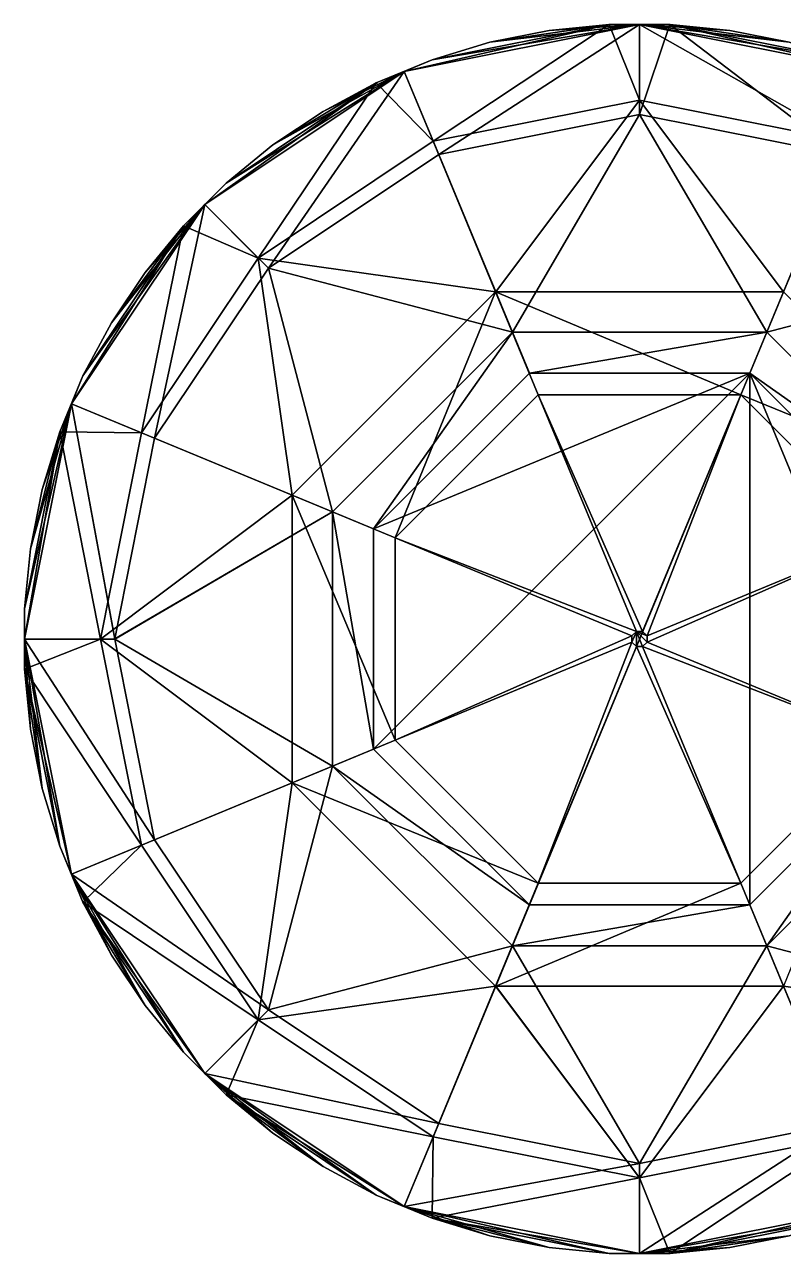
# Model space of a CAD drawing. Extents: x -0.9 to 0.9, y -0.9 to 0.9.
# Drawn here: x -0.9 to 0.211, y -0.9 to 0.9 of the extents above; entities that cross this region are included whole.
import ezdxf

# ---------------------------------------------------------------- set-up
doc = ezdxf.new("R2010")
doc.units = 0
doc.layers.add('GEM', color=15, linetype='CONTINUOUS')

msp = doc.modelspace()

# ---------------------------------------------------------------- linework, layer by layer
at = {"layer": 'GEM', "color": 0}
for points in [[(-0.044214, 0.9, 0.007161), (-0.301992, 0.729073, -0.233447), (-0.344415, 0.831492, -0.010524)], [(-0.044214, 0.9, 0.007161), (-0.344415, 0.831492, -0.010524), (-0.303567, 0.848412, 0.007161)], [(0, 0.9, 0.073658), (-0.303567, 0.848412, 0.060375), (-0.344415, 0.831492, 0.073658)], [(0, 0.9, 0.073658), (-0.344415, 0.831492, 0.073658), (-0.293943, 0.709641, 0.272849)], [(-0.044214, 0.9, 0.007161), (-0.303567, 0.848412, 0.007161), (-0.218946, 0.874081, 0.024932)], [(0, 0.9, 0.073658), (-0.218946, 0.874081, 0.047028), (-0.303567, 0.848412, 0.060375)], [(-0.044214, 0.9, 0.007161), (0, 0.789143, -0.233447), (-0.301992, 0.729073, -0.233447)], [(0, 0.9, 0.073658), (-0.293943, 0.709641, 0.272849), (-0.000005, 0.768109, 0.272849)], [(-0.044214, 0.9, 0.007161), (-0.218946, 0.874081, 0.024932), (-0.132217, 0.891333, 0.024932)], [(0, 0.9, 0.073658), (-0.132217, 0.891333, 0.047028), (-0.218946, 0.874081, 0.047028)], [(-0.132217, 0.891333, 0.047028), (-0.132217, 0.891333, 0.024932), (-0.218946, 0.874081, 0.024932)], [(-0.132217, 0.891333, 0.047028), (-0.218946, 0.874081, 0.024932), (-0.218946, 0.874081, 0.047028)], [(-0.044214, 0.9, 0.060375), (-0.044214, 0.9, 0.007161), (-0.132217, 0.891333, 0.024932)], [(-0.044214, 0.9, 0.060375), (-0.132217, 0.891333, 0.024932), (-0.132217, 0.891333, 0.047028)], [(0, 0.9, 0.073658), (-0.044214, 0.9, 0.060375), (-0.132217, 0.891333, 0.047028)], [(-0.044214, 0.9, 0.007161), (-0.044214, 0.9, 0.060375), (0, 0.9, 0.073658)], [(-0.044214, 0.9, 0.007161), (0, 0.9, 0.073658), (0.044214, 0.9, 0.060375)], [(-0.044214, 0.9, 0.007161), (0.044214, 0.9, 0.060375), (0.044214, 0.9, 0.007161)], [(-0.044214, 0.9, 0.007161), (0.044214, 0.9, 0.007161), (0, 0.9, -0.010524)], [(-0.044214, 0.9, 0.007161), (0, 0.9, -0.010524), (0, 0.789143, -0.233447)], [(0, 0.9, 0.073658), (-0.000005, 0.768109, 0.272849), (0, 0.76811, 0.272847)], [(0, 0.9, -0.010524), (0.044214, 0.9, 0.007161), (0.132217, 0.891333, 0.024932)], [(0, 0.9, -0.010524), (0.132217, 0.891333, 0.024932), (0.218946, 0.874081, 0.024932)], [(0, 0.9, -0.010524), (0.218946, 0.874081, 0.024932), (0.303567, 0.848412, 0.007161)], [(0, 0.9, -0.010524), (0.303567, 0.848412, 0.007161), (0.344415, 0.831492, -0.010524)], [(0, 0.9, -0.010524), (0.344415, 0.831492, -0.010524), (0.301992, 0.729073, -0.233447)], [(0, 0.9, -0.010524), (0.301992, 0.729073, -0.233447), (0, 0.789143, -0.233447)], [(0.044214, 0.9, 0.060375), (0, 0.9, 0.073658), (0, 0.76811, 0.272847)], [(0.044214, 0.9, 0.060375), (0, 0.76811, 0.272847), (0.000005, 0.768109, 0.272849)], [(0.044214, 0.9, 0.060375), (0.000005, 0.768109, 0.272849), (0.293943, 0.709641, 0.272849)], [(0.044214, 0.9, 0.007161), (0.044214, 0.9, 0.060375), (0.132217, 0.891333, 0.047028)], [(0.044214, 0.9, 0.007161), (0.132217, 0.891333, 0.047028), (0.132217, 0.891333, 0.024932)], [(0.044214, 0.9, 0.060375), (0.293943, 0.709641, 0.272849), (0.344415, 0.831492, 0.073658)], [(0.044214, 0.9, 0.060375), (0.344415, 0.831492, 0.073658), (0.303567, 0.848412, 0.060375)], [(0.044214, 0.9, 0.060375), (0.303567, 0.848412, 0.060375), (0.218946, 0.874081, 0.047028)], [(0.044214, 0.9, 0.060375), (0.218946, 0.874081, 0.047028), (0.132217, 0.891333, 0.047028)], [(0.218946, 0.874081, 0.047028), (0.218946, 0.874081, 0.024932), (0.132217, 0.891333, 0.024932)], [(0.218946, 0.874081, 0.047028), (0.132217, 0.891333, 0.024932), (0.132217, 0.891333, 0.047028)], [(-0.218946, 0.874081, 0.047028), (-0.218946, 0.874081, 0.024932), (-0.303567, 0.848412, 0.007161)], [(-0.218946, 0.874081, 0.047028), (-0.303567, 0.848412, 0.007161), (-0.303567, 0.848412, 0.060375)], [(-0.303567, 0.848412, 0.060375), (-0.344415, 0.831492, -0.010524), (-0.385264, 0.814572, 0.007161)], [(-0.303567, 0.848412, 0.060375), (-0.385264, 0.814572, 0.007161), (-0.385264, 0.814572, 0.060375)], [(-0.303567, 0.848412, 0.060375), (-0.385264, 0.814572, 0.060375), (-0.344415, 0.831492, 0.073658)], [(-0.303567, 0.848412, 0.060375), (-0.303567, 0.848412, 0.007161), (-0.344415, 0.831492, -0.010524)], [(-0.344415, 0.831492, 0.073658), (-0.605132, 0.66766, 0.060375), (-0.636396, 0.636396, 0.073658)], [(-0.344415, 0.831492, 0.073658), (-0.636396, 0.636396, 0.073658), (-0.543136, 0.543136, 0.272847)], [(-0.344415, 0.831492, 0.073658), (-0.536776, 0.723759, 0.047028), (-0.605132, 0.66766, 0.060375)], [(-0.344415, 0.831492, 0.073658), (-0.543136, 0.543136, 0.272847), (-0.543131, 0.543138, 0.272849)], [(-0.344415, 0.831492, 0.073658), (-0.543131, 0.543138, 0.272849), (-0.293943, 0.709641, 0.272849)], [(-0.344415, 0.831492, 0.073658), (-0.46325, 0.772887, 0.047028), (-0.536776, 0.723759, 0.047028)], [(-0.344415, 0.831492, 0.073658), (-0.385264, 0.814572, 0.060375), (-0.46325, 0.772887, 0.047028)], [(-0.385264, 0.814572, 0.007161), (-0.344415, 0.831492, -0.010524), (-0.301992, 0.729073, -0.233447)], [(-0.385264, 0.814572, 0.007161), (-0.558008, 0.558008, -0.233447), (-0.636396, 0.636396, -0.010524)], [(-0.385264, 0.814572, 0.007161), (-0.636396, 0.636396, -0.010524), (-0.605132, 0.66766, 0.007161)], [(-0.385264, 0.814572, 0.007161), (-0.605132, 0.66766, 0.007161), (-0.536776, 0.723759, 0.024932)], [(-0.385264, 0.814572, 0.007161), (-0.301992, 0.729073, -0.233447), (-0.558008, 0.558008, -0.233447)], [(-0.385264, 0.814572, 0.007161), (-0.536776, 0.723759, 0.024932), (-0.46325, 0.772887, 0.024932)], [(-0.385264, 0.814572, 0.060375), (-0.385264, 0.814572, 0.007161), (-0.46325, 0.772887, 0.024932)], [(-0.385264, 0.814572, 0.060375), (-0.46325, 0.772887, 0.024932), (-0.46325, 0.772887, 0.047028)], [(-0.301992, 0.729073, -0.233447), (0, 0.789143, -0.233447), (0, 0.789125, -0.233472)], [(-0.301992, 0.729073, -0.233447), (0, 0.789125, -0.233472), (-0.210527, 0.508408, -0.568017)], [(-0.210527, 0.508408, -0.568017), (0, 0.789125, -0.233472), (0.210527, 0.508408, -0.568017)], [(0, 0.789143, -0.233447), (0.301992, 0.729073, -0.233447), (0.210576, 0.508375, -0.568051)], [(0, 0.789143, -0.233447), (0.210576, 0.508375, -0.568051), (0.210527, 0.508408, -0.568017)], [(0, 0.789143, -0.233447), (0.210527, 0.508408, -0.568017), (0, 0.789125, -0.233472)], [(-0.46325, 0.772887, 0.047028), (-0.46325, 0.772887, 0.024932), (-0.536776, 0.723759, 0.024932)], [(-0.46325, 0.772887, 0.047028), (-0.536776, 0.723759, 0.024932), (-0.536776, 0.723759, 0.047028)], [(-0.000005, 0.768109, 0.272849), (-0.293943, 0.709641, 0.272849), (-0.186132, 0.449363, 0.513041)], [(0.000005, 0.768109, 0.272849), (-0.000005, 0.768109, 0.272849), (-0.186132, 0.449363, 0.513041)], [(0.000005, 0.768109, 0.272849), (-0.186132, 0.449363, 0.513041), (-0.186126, 0.449349, 0.513051)], [(0.000005, 0.768109, 0.272849), (-0.186126, 0.449349, 0.513051), (0.186126, 0.449349, 0.513051)], [(0.000005, 0.768109, 0.272849), (0, 0.76811, 0.272847), (-0.000005, 0.768109, 0.272849)], [(0.293943, 0.709641, 0.272849), (0.000005, 0.768109, 0.272849), (0.186132, 0.449363, 0.513041)], [(0.000005, 0.768109, 0.272849), (0.186126, 0.449349, 0.513051), (0.186132, 0.449363, 0.513041)], [(-0.536776, 0.723759, 0.047028), (-0.536776, 0.723759, 0.024932), (-0.605132, 0.66766, 0.007161)], [(-0.536776, 0.723759, 0.047028), (-0.605132, 0.66766, 0.007161), (-0.605132, 0.66766, 0.060375)], [(-0.558008, 0.558008, -0.233447), (-0.301992, 0.729073, -0.233447), (-0.210576, 0.508375, -0.568051)], [(-0.301992, 0.729073, -0.233447), (-0.210527, 0.508408, -0.568017), (-0.210576, 0.508375, -0.568051)], [(0.301992, 0.729073, -0.233447), (0.210634, 0.508364, -0.568017), (0.210576, 0.508375, -0.568051)], [(-0.293943, 0.709641, 0.272849), (-0.543131, 0.543138, 0.272849), (-0.186132, 0.449363, 0.513041)], [(0.543131, 0.543138, 0.272849), (0.293943, 0.709641, 0.272849), (0.186132, 0.449363, 0.513041)], [(-0.605132, 0.66766, 0.060375), (-0.636396, 0.636396, -0.010524), (-0.66766, 0.605132, 0.007161)], [(-0.605132, 0.66766, 0.060375), (-0.66766, 0.605132, 0.007161), (-0.66766, 0.605132, 0.060375)], [(-0.605132, 0.66766, 0.060375), (-0.66766, 0.605132, 0.060375), (-0.636396, 0.636396, 0.073658)], [(-0.605132, 0.66766, 0.060375), (-0.605132, 0.66766, 0.007161), (-0.636396, 0.636396, -0.010524)], [(-0.636396, 0.636396, 0.073658), (-0.814572, 0.385264, 0.060375), (-0.831492, 0.344415, 0.073658)], [(-0.636396, 0.636396, 0.073658), (-0.831492, 0.344415, 0.073658), (-0.709641, 0.293943, 0.272849)], [(-0.636396, 0.636396, 0.073658), (-0.772887, 0.46325, 0.047028), (-0.814572, 0.385264, 0.060375)], [(-0.636396, 0.636396, 0.073658), (-0.723759, 0.536776, 0.047028), (-0.772887, 0.46325, 0.047028)], [(-0.636396, 0.636396, 0.073658), (-0.66766, 0.605132, 0.060375), (-0.723759, 0.536776, 0.047028)], [(-0.636396, 0.636396, 0.073658), (-0.709641, 0.293943, 0.272849), (-0.543138, 0.543131, 0.272849)], [(-0.66766, 0.605132, 0.007161), (-0.636396, 0.636396, -0.010524), (-0.558008, 0.558008, -0.233447)], [(-0.636396, 0.636396, 0.073658), (-0.543138, 0.543131, 0.272849), (-0.543136, 0.543136, 0.272847)], [(-0.66766, 0.605132, 0.007161), (-0.729073, 0.301992, -0.233447), (-0.831492, 0.344415, -0.010524)], [(-0.66766, 0.605132, 0.007161), (-0.831492, 0.344415, -0.010524), (-0.814572, 0.385264, 0.007161)], [(-0.66766, 0.605132, 0.007161), (-0.814572, 0.385264, 0.007161), (-0.772887, 0.46325, 0.024932)], [(-0.66766, 0.605132, 0.007161), (-0.772887, 0.46325, 0.024932), (-0.723759, 0.536776, 0.024932)], [(-0.66766, 0.605132, 0.007161), (-0.558008, 0.558008, -0.233447), (-0.729073, 0.301992, -0.233447)], [(-0.66766, 0.605132, 0.060375), (-0.66766, 0.605132, 0.007161), (-0.723759, 0.536776, 0.024932)], [(-0.66766, 0.605132, 0.060375), (-0.723759, 0.536776, 0.024932), (-0.723759, 0.536776, 0.047028)], [(-0.729073, 0.301992, -0.233447), (-0.558008, 0.558008, -0.233447), (-0.557996, 0.557996, -0.233472)], [(-0.558008, 0.558008, -0.233447), (-0.210576, 0.508375, -0.568051), (-0.210634, 0.508364, -0.568017)], [(-0.558008, 0.558008, -0.233447), (-0.210634, 0.508364, -0.568017), (-0.557996, 0.557996, -0.233472)], [(-0.729073, 0.301992, -0.233447), (-0.557996, 0.557996, -0.233472), (-0.508364, 0.210634, -0.568017)], [(-0.543138, 0.543131, 0.272849), (-0.709641, 0.293943, 0.272849), (-0.449363, 0.186132, 0.513041)], [(-0.557996, 0.557996, -0.233472), (-0.210634, 0.508364, -0.568017), (-0.508364, 0.210634, -0.568017)], [(-0.543136, 0.543136, 0.272847), (-0.543138, 0.543131, 0.272849), (-0.449363, 0.186132, 0.513041)], [(-0.543136, 0.543136, 0.272847), (-0.186132, 0.449363, 0.513041), (-0.543131, 0.543138, 0.272849)], [(-0.543136, 0.543136, 0.272847), (-0.449363, 0.186132, 0.513041), (-0.449349, 0.186126, 0.513051)], [(-0.543136, 0.543136, 0.272847), (-0.449349, 0.186126, 0.513051), (-0.186126, 0.449349, 0.513051)], [(-0.543136, 0.543136, 0.272847), (-0.186126, 0.449349, 0.513051), (-0.186132, 0.449363, 0.513041)], [(0.543136, 0.543136, 0.272847), (0.186132, 0.449363, 0.513041), (0.186126, 0.449349, 0.513051)], [(0.543136, 0.543136, 0.272847), (0.186126, 0.449349, 0.513051), (0.449349, 0.186126, 0.513051)], [(0.543136, 0.543136, 0.272847), (0.543131, 0.543138, 0.272849), (0.186132, 0.449363, 0.513041)], [(-0.723759, 0.536776, 0.047028), (-0.723759, 0.536776, 0.024932), (-0.772887, 0.46325, 0.024932)], [(-0.723759, 0.536776, 0.047028), (-0.772887, 0.46325, 0.024932), (-0.772887, 0.46325, 0.047028)], [(-0.210634, 0.508364, -0.568017), (-0.357757, 0.148188, -0.718669), (-0.508375, 0.210576, -0.568051)], [(-0.210634, 0.508364, -0.568017), (-0.508375, 0.210576, -0.568051), (-0.508364, 0.210634, -0.568017)], [(-0.210634, 0.508364, -0.568017), (-0.148188, 0.357757, -0.718669), (-0.357757, 0.148188, -0.718669)], [(-0.210634, 0.508364, -0.568017), (-0.210576, 0.508375, -0.568051), (-0.148188, 0.357757, -0.718669)], [(-0.210576, 0.508375, -0.568051), (-0.210527, 0.508408, -0.568017), (0.210527, 0.508408, -0.568017)], [(-0.210576, 0.508375, -0.568051), (0.210527, 0.508408, -0.568017), (0.210576, 0.508375, -0.568051)], [(-0.210576, 0.508375, -0.568051), (0.210576, 0.508375, -0.568051), (0.148188, 0.357757, -0.718669)], [(-0.210576, 0.508375, -0.568051), (0.148188, 0.357757, -0.718669), (-0.148188, 0.357757, -0.718669)], [(0.508364, 0.210634, -0.568017), (0.148188, 0.357757, -0.718669), (0.210576, 0.508375, -0.568051)], [(0.508364, 0.210634, -0.568017), (0.210576, 0.508375, -0.568051), (0.210634, 0.508364, -0.568017)], [(-0.772887, 0.46325, 0.047028), (-0.772887, 0.46325, 0.024932), (-0.814572, 0.385264, 0.007161)], [(-0.772887, 0.46325, 0.047028), (-0.814572, 0.385264, 0.007161), (-0.814572, 0.385264, 0.060375)], [(-0.186126, 0.449349, 0.513051), (-0.449349, 0.186126, 0.513051), (-0.389309, 0.161257, 0.537309)], [(-0.186126, 0.449349, 0.513051), (-0.389309, 0.161257, 0.537309), (-0.161257, 0.389309, 0.537309)], [(0.186126, 0.449349, 0.513051), (-0.186126, 0.449349, 0.513051), (-0.161257, 0.389309, 0.537309)], [(0.186126, 0.449349, 0.513051), (-0.161257, 0.389309, 0.537309), (0.161257, 0.389309, 0.537309)], [(0.449349, 0.186126, 0.513051), (0.186126, 0.449349, 0.513051), (0.161257, 0.389309, 0.537309)], [(-0.814572, 0.385264, 0.060375), (-0.831492, 0.344415, -0.010524), (-0.848412, 0.303567, 0.007161)], [(-0.814572, 0.385264, 0.060375), (-0.848412, 0.303567, 0.007161), (-0.848412, 0.303567, 0.060375)], [(-0.814572, 0.385264, 0.060375), (-0.848412, 0.303567, 0.060375), (-0.831492, 0.344415, 0.073658)], [(-0.814572, 0.385264, 0.060375), (-0.814572, 0.385264, 0.007161), (-0.831492, 0.344415, -0.010524)], [(0.161257, 0.389309, 0.537309), (-0.161257, 0.389309, 0.537309), (-0.389309, 0.161257, 0.537309)], [(0.161257, 0.389309, 0.537309), (-0.389309, 0.161257, 0.537309), (-0.389309, -0.161257, 0.537309)], [(0.161257, 0.389309, 0.537309), (-0.389309, -0.161257, 0.537309), (-0.161257, -0.389309, 0.537309)], [(0.161257, 0.389309, 0.537309), (-0.161257, -0.389309, 0.537309), (0.161257, -0.389309, 0.537309)], [(0.449349, 0.186126, 0.513051), (0.161257, 0.389309, 0.537309), (0.389309, 0.161257, 0.537309)], [(0.161257, 0.389309, 0.537309), (0.161257, -0.389309, 0.537309), (0.389309, -0.161257, 0.537309)], [(0.161257, 0.389309, 0.537309), (0.389309, -0.161257, 0.537309), (0.389309, 0.161257, 0.537309)], [(-0.831492, 0.344415, 0.073658), (-0.891333, 0.132217, 0.047028), (-0.9, 0.044214, 0.060375)], [(-0.831492, 0.344415, 0.073658), (-0.9, 0.044214, 0.060375), (-0.9, 0, 0.073658)], [(-0.831492, 0.344415, 0.073658), (-0.9, 0, 0.073658), (-0.76811, 0, 0.272847)], [(-0.831492, 0.344415, 0.073658), (-0.874081, 0.218946, 0.047028), (-0.891333, 0.132217, 0.047028)], [(-0.831492, 0.344415, 0.073658), (-0.848412, 0.303567, 0.060375), (-0.874081, 0.218946, 0.047028)], [(-0.848412, 0.303567, 0.007161), (-0.831492, 0.344415, -0.010524), (-0.729073, 0.301992, -0.233447)], [(-0.831492, 0.344415, 0.073658), (-0.76811, 0, 0.272847), (-0.768109, 0.000005, 0.272849)], [(-0.831492, 0.344415, 0.073658), (-0.768109, 0.000005, 0.272849), (-0.709641, 0.293943, 0.272849)], [(-0.004604, 0.011115, -1.02), (-0.357757, 0.148188, -0.718669), (-0.148188, 0.357757, -0.718669)], [(0.004604, 0.011115, -1.02), (-0.004604, 0.011115, -1.02), (-0.148188, 0.357757, -0.718669)], [(0.004604, 0.011115, -1.02), (-0.148188, 0.357757, -0.718669), (0.148188, 0.357757, -0.718669)], [(0.011115, 0.004604, -1.02), (0.004604, 0.011115, -1.02), (0.148188, 0.357757, -0.718669)], [(0.011115, 0.004604, -1.02), (0.148188, 0.357757, -0.718669), (0.357757, 0.148188, -0.718669)], [(0.508364, 0.210634, -0.568017), (0.357757, 0.148188, -0.718669), (0.148188, 0.357757, -0.718669)], [(-0.848412, 0.303567, 0.007161), (-0.789143, 0, -0.233447), (-0.9, 0, -0.010524)], [(-0.848412, 0.303567, 0.007161), (-0.9, 0, -0.010524), (-0.9, 0.044214, 0.007161)], [(-0.848412, 0.303567, 0.007161), (-0.9, 0.044214, 0.007161), (-0.891333, 0.132217, 0.024932)], [(-0.848412, 0.303567, 0.007161), (-0.891333, 0.132217, 0.024932), (-0.874081, 0.218946, 0.024932)], [(-0.848412, 0.303567, 0.060375), (-0.848412, 0.303567, 0.007161), (-0.874081, 0.218946, 0.024932)], [(-0.848412, 0.303567, 0.060375), (-0.874081, 0.218946, 0.024932), (-0.874081, 0.218946, 0.047028)], [(-0.848412, 0.303567, 0.007161), (-0.729073, 0.301992, -0.233447), (-0.789143, 0, -0.233447)], [(-0.789143, 0, -0.233447), (-0.729073, 0.301992, -0.233447), (-0.508375, 0.210576, -0.568051)], [(-0.709641, 0.293943, 0.272849), (-0.768109, 0.000005, 0.272849), (-0.449363, 0.186132, 0.513041)], [(-0.729073, 0.301992, -0.233447), (-0.508364, 0.210634, -0.568017), (-0.508375, 0.210576, -0.568051)], [(-0.874081, 0.218946, 0.047028), (-0.874081, 0.218946, 0.024932), (-0.891333, 0.132217, 0.024932)], [(-0.874081, 0.218946, 0.047028), (-0.891333, 0.132217, 0.024932), (-0.891333, 0.132217, 0.047028)], [(-0.789143, 0, -0.233447), (-0.508375, 0.210576, -0.568051), (-0.508408, 0.210527, -0.568017)], [(-0.789143, 0, -0.233447), (-0.508408, 0.210527, -0.568017), (-0.789125, 0, -0.233472)], [(-0.789125, 0, -0.233472), (-0.508408, 0.210527, -0.568017), (-0.508408, -0.210527, -0.568017)], [(-0.508408, 0.210527, -0.568017), (-0.508375, 0.210576, -0.568051), (-0.357757, 0.148188, -0.718669)], [(-0.508408, 0.210527, -0.568017), (-0.357757, 0.148188, -0.718669), (-0.357757, -0.148188, -0.718669)], [(-0.508408, 0.210527, -0.568017), (-0.357757, -0.148188, -0.718669), (-0.508375, -0.210576, -0.568051)], [(-0.508408, 0.210527, -0.568017), (-0.508375, -0.210576, -0.568051), (-0.508408, -0.210527, -0.568017)], [(-0.76811, 0, 0.272847), (-0.449349, 0.186126, 0.513051), (-0.449363, 0.186132, 0.513041)], [(-0.76811, 0, 0.272847), (-0.449363, 0.186132, 0.513041), (-0.768109, 0.000005, 0.272849)], [(-0.76811, 0, 0.272847), (-0.449349, -0.186126, 0.513051), (-0.449349, 0.186126, 0.513051)], [(-0.449349, 0.186126, 0.513051), (-0.449349, -0.186126, 0.513051), (-0.389309, -0.161257, 0.537309)], [(-0.449349, 0.186126, 0.513051), (-0.389309, -0.161257, 0.537309), (-0.389309, 0.161257, 0.537309)], [(-0.004604, 0.011115, -1.02), (-0.011115, 0.004604, -1.02), (-0.357757, 0.148188, -0.718669)], [(-0.011115, 0.004604, -1.02), (-0.357757, -0.148188, -0.718669), (-0.357757, 0.148188, -0.718669)], [(0.011115, -0.004604, -1.02), (0.011115, 0.004604, -1.02), (0.357757, 0.148188, -0.718669)], [(0.011115, -0.004604, -1.02), (0.357757, 0.148188, -0.718669), (0.357757, -0.148188, -0.718669)], [(-0.891333, 0.132217, 0.047028), (-0.891333, 0.132217, 0.024932), (-0.9, 0.044214, 0.007161)], [(-0.891333, 0.132217, 0.047028), (-0.9, 0.044214, 0.007161), (-0.9, 0.044214, 0.060375)], [(-0.9, 0.044214, 0.060375), (-0.9, 0.044214, 0.007161), (-0.9, 0, -0.010524)], [(-0.9, 0.044214, 0.060375), (-0.9, 0, -0.010524), (-0.9, -0.044214, 0.007161)], [(-0.9, 0.044214, 0.060375), (-0.9, -0.044214, 0.007161), (-0.9, -0.044214, 0.060375)], [(-0.9, 0.044214, 0.060375), (-0.9, -0.044214, 0.060375), (-0.9, 0, 0.073658)], [(-0.9, -0.044214, 0.007161), (-0.9, 0, -0.010524), (-0.789143, 0, -0.233447)], [(-0.9, -0.044214, 0.007161), (-0.789143, 0, -0.233447), (-0.729073, -0.301992, -0.233447)], [(-0.9, 0, 0.073658), (-0.9, -0.044214, 0.060375), (-0.891333, -0.132217, 0.047028)], [(-0.9, 0, 0.073658), (-0.891333, -0.132217, 0.047028), (-0.874081, -0.218946, 0.047028)], [(-0.9, 0, 0.073658), (-0.874081, -0.218946, 0.047028), (-0.848412, -0.303567, 0.060375)], [(-0.9, 0, 0.073658), (-0.848412, -0.303567, 0.060375), (-0.831492, -0.344415, 0.073658)], [(-0.9, 0, 0.073658), (-0.831492, -0.344415, 0.073658), (-0.709641, -0.293943, 0.272849)], [(-0.9, 0, 0.073658), (-0.709641, -0.293943, 0.272849), (-0.768109, -0.000005, 0.272849)], [(-0.9, 0, 0.073658), (-0.768109, -0.000005, 0.272849), (-0.76811, 0, 0.272847)], [(-0.729073, -0.301992, -0.233447), (-0.789143, 0, -0.233447), (-0.789125, 0, -0.233472)], [(-0.729073, -0.301992, -0.233447), (-0.789125, 0, -0.233472), (-0.508408, -0.210527, -0.568017)], [(-0.76811, 0, 0.272847), (-0.768109, -0.000005, 0.272849), (-0.449363, -0.186132, 0.513041)], [(-0.76811, 0, 0.272847), (-0.449363, -0.186132, 0.513041), (-0.449349, -0.186126, 0.513051)], [(-0.011115, 0.004604, -1.02), (-0.011115, -0.004604, -1.02), (-0.357757, -0.148188, -0.718669)], [(-0.004604, 0.011115, -1.02), (-0.004604, -0.011115, -1.02), (-0.011115, -0.004604, -1.02)], [(-0.004604, 0.011115, -1.02), (-0.011115, -0.004604, -1.02), (-0.011115, 0.004604, -1.02)], [(-0.004604, 0.011115, -1.02), (0.004604, 0.011115, -1.02), (0.011115, 0.004604, -1.02)], [(-0.004604, 0.011115, -1.02), (0.011115, 0.004604, -1.02), (0.011115, -0.004604, -1.02)], [(-0.004604, 0.011115, -1.02), (0.011115, -0.004604, -1.02), (0.004604, -0.011115, -1.02)], [(-0.004604, 0.011115, -1.02), (0.004604, -0.011115, -1.02), (-0.004604, -0.011115, -1.02)], [(-0.768109, -0.000005, 0.272849), (-0.709641, -0.293943, 0.272849), (-0.449363, -0.186132, 0.513041)], [(-0.011115, -0.004604, -1.02), (-0.148188, -0.357757, -0.718669), (-0.357757, -0.148188, -0.718669)], [(-0.011115, -0.004604, -1.02), (-0.004604, -0.011115, -1.02), (-0.148188, -0.357757, -0.718669)], [(-0.004604, -0.011115, -1.02), (0.148188, -0.357757, -0.718669), (-0.148188, -0.357757, -0.718669)], [(-0.004604, -0.011115, -1.02), (0.004604, -0.011115, -1.02), (0.148188, -0.357757, -0.718669)], [(0.004604, -0.011115, -1.02), (0.011115, -0.004604, -1.02), (0.357757, -0.148188, -0.718669)], [(0.004604, -0.011115, -1.02), (0.357757, -0.148188, -0.718669), (0.148188, -0.357757, -0.718669)], [(-0.9, -0.044214, 0.060375), (-0.9, -0.044214, 0.007161), (-0.891333, -0.132217, 0.024932)], [(-0.9, -0.044214, 0.060375), (-0.891333, -0.132217, 0.024932), (-0.891333, -0.132217, 0.047028)], [(-0.9, -0.044214, 0.007161), (-0.729073, -0.301992, -0.233447), (-0.831492, -0.344415, -0.010524)], [(-0.9, -0.044214, 0.007161), (-0.831492, -0.344415, -0.010524), (-0.848412, -0.303567, 0.007161)], [(-0.9, -0.044214, 0.007161), (-0.848412, -0.303567, 0.007161), (-0.874081, -0.218946, 0.024932)], [(-0.9, -0.044214, 0.007161), (-0.874081, -0.218946, 0.024932), (-0.891333, -0.132217, 0.024932)], [(-0.891333, -0.132217, 0.047028), (-0.891333, -0.132217, 0.024932), (-0.874081, -0.218946, 0.024932)], [(-0.891333, -0.132217, 0.047028), (-0.874081, -0.218946, 0.024932), (-0.874081, -0.218946, 0.047028)], [(-0.508364, -0.210634, -0.568017), (-0.508375, -0.210576, -0.568051), (-0.357757, -0.148188, -0.718669)], [(-0.508364, -0.210634, -0.568017), (-0.357757, -0.148188, -0.718669), (-0.148188, -0.357757, -0.718669)], [(-0.449349, -0.186126, 0.513051), (-0.161257, -0.389309, 0.537309), (-0.389309, -0.161257, 0.537309)], [(0.210634, -0.508364, -0.568017), (0.148188, -0.357757, -0.718669), (0.357757, -0.148188, -0.718669)], [(0.186126, -0.449349, 0.513051), (0.389309, -0.161257, 0.537309), (0.161257, -0.389309, 0.537309)], [(0.186126, -0.449349, 0.513051), (0.449349, -0.186126, 0.513051), (0.389309, -0.161257, 0.537309)], [(-0.709641, -0.293943, 0.272849), (-0.543138, -0.543131, 0.272849), (-0.449363, -0.186132, 0.513041)], [(-0.543136, -0.543136, 0.272847), (-0.449363, -0.186132, 0.513041), (-0.543138, -0.543131, 0.272849)], [(-0.543136, -0.543136, 0.272847), (-0.186126, -0.449349, 0.513051), (-0.449349, -0.186126, 0.513051)], [(-0.543136, -0.543136, 0.272847), (-0.449349, -0.186126, 0.513051), (-0.449363, -0.186132, 0.513041)], [(-0.449349, -0.186126, 0.513051), (-0.186126, -0.449349, 0.513051), (-0.161257, -0.389309, 0.537309)], [(0.543136, -0.543136, 0.272847), (0.449349, -0.186126, 0.513051), (0.186126, -0.449349, 0.513051)], [(-0.729073, -0.301992, -0.233447), (-0.508408, -0.210527, -0.568017), (-0.508375, -0.210576, -0.568051)], [(-0.558008, -0.558008, -0.233447), (-0.729073, -0.301992, -0.233447), (-0.508375, -0.210576, -0.568051)], [(-0.558008, -0.558008, -0.233447), (-0.508375, -0.210576, -0.568051), (-0.508364, -0.210634, -0.568017)], [(-0.558008, -0.558008, -0.233447), (-0.508364, -0.210634, -0.568017), (-0.557996, -0.557996, -0.233472)], [(-0.557996, -0.557996, -0.233472), (-0.508364, -0.210634, -0.568017), (-0.210634, -0.508364, -0.568017)], [(-0.508364, -0.210634, -0.568017), (-0.148188, -0.357757, -0.718669), (-0.210576, -0.508375, -0.568051)], [(-0.508364, -0.210634, -0.568017), (-0.210576, -0.508375, -0.568051), (-0.210634, -0.508364, -0.568017)], [(-0.874081, -0.218946, 0.047028), (-0.874081, -0.218946, 0.024932), (-0.848412, -0.303567, 0.007161)], [(-0.874081, -0.218946, 0.047028), (-0.848412, -0.303567, 0.007161), (-0.848412, -0.303567, 0.060375)], [(-0.848412, -0.303567, 0.060375), (-0.848412, -0.303567, 0.007161), (-0.831492, -0.344415, -0.010524)], [(-0.848412, -0.303567, 0.060375), (-0.831492, -0.344415, -0.010524), (-0.814572, -0.385264, 0.007161)], [(-0.848412, -0.303567, 0.060375), (-0.814572, -0.385264, 0.007161), (-0.814572, -0.385264, 0.060375)], [(-0.848412, -0.303567, 0.060375), (-0.814572, -0.385264, 0.060375), (-0.831492, -0.344415, 0.073658)], [(-0.831492, -0.344415, 0.073658), (-0.543138, -0.543131, 0.272849), (-0.709641, -0.293943, 0.272849)], [(-0.814572, -0.385264, 0.007161), (-0.831492, -0.344415, -0.010524), (-0.729073, -0.301992, -0.233447)], [(-0.814572, -0.385264, 0.007161), (-0.729073, -0.301992, -0.233447), (-0.558008, -0.558008, -0.233447)], [(-0.831492, -0.344415, 0.073658), (-0.814572, -0.385264, 0.060375), (-0.772887, -0.46325, 0.047028)], [(-0.831492, -0.344415, 0.073658), (-0.772887, -0.46325, 0.047028), (-0.723759, -0.536776, 0.047028)], [(-0.831492, -0.344415, 0.073658), (-0.723759, -0.536776, 0.047028), (-0.66766, -0.605132, 0.060375)], [(-0.831492, -0.344415, 0.073658), (-0.66766, -0.605132, 0.060375), (-0.636396, -0.636396, 0.073658)], [(-0.831492, -0.344415, 0.073658), (-0.636396, -0.636396, 0.073658), (-0.543136, -0.543136, 0.272847)], [(-0.831492, -0.344415, 0.073658), (-0.543136, -0.543136, 0.272847), (-0.543138, -0.543131, 0.272849)], [(-0.210527, -0.508408, -0.568017), (-0.210576, -0.508375, -0.568051), (-0.148188, -0.357757, -0.718669)], [(-0.210527, -0.508408, -0.568017), (-0.148188, -0.357757, -0.718669), (0.148188, -0.357757, -0.718669)], [(-0.210527, -0.508408, -0.568017), (0.148188, -0.357757, -0.718669), (0.210576, -0.508375, -0.568051)], [(0.210634, -0.508364, -0.568017), (0.210576, -0.508375, -0.568051), (0.148188, -0.357757, -0.718669)], [(-0.814572, -0.385264, 0.060375), (-0.814572, -0.385264, 0.007161), (-0.772887, -0.46325, 0.024932)], [(-0.814572, -0.385264, 0.060375), (-0.772887, -0.46325, 0.024932), (-0.772887, -0.46325, 0.047028)], [(-0.814572, -0.385264, 0.007161), (-0.558008, -0.558008, -0.233447), (-0.636396, -0.636396, -0.010524)], [(-0.814572, -0.385264, 0.007161), (-0.636396, -0.636396, -0.010524), (-0.66766, -0.605132, 0.007161)], [(-0.814572, -0.385264, 0.007161), (-0.66766, -0.605132, 0.007161), (-0.723759, -0.536776, 0.024932)], [(-0.814572, -0.385264, 0.007161), (-0.723759, -0.536776, 0.024932), (-0.772887, -0.46325, 0.024932)], [(-0.186126, -0.449349, 0.513051), (0.186126, -0.449349, 0.513051), (0.161257, -0.389309, 0.537309)], [(-0.186126, -0.449349, 0.513051), (0.161257, -0.389309, 0.537309), (-0.161257, -0.389309, 0.537309)], [(-0.543136, -0.543136, 0.272847), (-0.186132, -0.449363, 0.513041), (-0.186126, -0.449349, 0.513051)], [(-0.543136, -0.543136, 0.272847), (-0.543131, -0.543138, 0.272849), (-0.186132, -0.449363, 0.513041)], [(-0.543131, -0.543138, 0.272849), (-0.293943, -0.709641, 0.272849), (-0.186132, -0.449363, 0.513041)], [(-0.293943, -0.709641, 0.272849), (-0.000005, -0.768109, 0.272849), (-0.186132, -0.449363, 0.513041)], [(0, -0.76811, 0.272847), (-0.186126, -0.449349, 0.513051), (-0.186132, -0.449363, 0.513041)], [(0, -0.76811, 0.272847), (-0.186132, -0.449363, 0.513041), (-0.000005, -0.768109, 0.272849)], [(0, -0.76811, 0.272847), (0.186126, -0.449349, 0.513051), (-0.186126, -0.449349, 0.513051)], [(0, -0.76811, 0.272847), (0.186132, -0.449363, 0.513041), (0.186126, -0.449349, 0.513051)], [(0, -0.76811, 0.272847), (0.000005, -0.768109, 0.272849), (0.186132, -0.449363, 0.513041)], [(0.000005, -0.768109, 0.272849), (0.293943, -0.709641, 0.272849), (0.186132, -0.449363, 0.513041)], [(0.543136, -0.543136, 0.272847), (0.186126, -0.449349, 0.513051), (0.186132, -0.449363, 0.513041)], [(0.293943, -0.709641, 0.272849), (0.543131, -0.543138, 0.272849), (0.186132, -0.449363, 0.513041)], [(0.543136, -0.543136, 0.272847), (0.186132, -0.449363, 0.513041), (0.543131, -0.543138, 0.272849)], [(-0.772887, -0.46325, 0.047028), (-0.772887, -0.46325, 0.024932), (-0.723759, -0.536776, 0.024932)], [(-0.772887, -0.46325, 0.047028), (-0.723759, -0.536776, 0.024932), (-0.723759, -0.536776, 0.047028)], [(-0.301992, -0.729073, -0.233447), (-0.557996, -0.557996, -0.233472), (-0.210634, -0.508364, -0.568017)], [(-0.301992, -0.729073, -0.233447), (-0.210634, -0.508364, -0.568017), (-0.210576, -0.508375, -0.568051)], [(0, -0.789143, -0.233447), (-0.301992, -0.729073, -0.233447), (-0.210576, -0.508375, -0.568051)], [(0, -0.789143, -0.233447), (-0.210576, -0.508375, -0.568051), (-0.210527, -0.508408, -0.568017)], [(-0.210527, -0.508408, -0.568017), (0.210576, -0.508375, -0.568051), (0.210527, -0.508408, -0.568017)], [(0, -0.789143, -0.233447), (-0.210527, -0.508408, -0.568017), (0, -0.789125, -0.233472)], [(0, -0.789125, -0.233472), (-0.210527, -0.508408, -0.568017), (0.210527, -0.508408, -0.568017)], [(0.301992, -0.729073, -0.233447), (0, -0.789125, -0.233472), (0.210527, -0.508408, -0.568017)], [(0.301992, -0.729073, -0.233447), (0.210527, -0.508408, -0.568017), (0.210576, -0.508375, -0.568051)], [(0.558008, -0.558008, -0.233447), (0.210576, -0.508375, -0.568051), (0.210634, -0.508364, -0.568017)], [(0.558008, -0.558008, -0.233447), (0.301992, -0.729073, -0.233447), (0.210576, -0.508375, -0.568051)], [(-0.723759, -0.536776, 0.047028), (-0.723759, -0.536776, 0.024932), (-0.66766, -0.605132, 0.007161)], [(-0.723759, -0.536776, 0.047028), (-0.66766, -0.605132, 0.007161), (-0.66766, -0.605132, 0.060375)], [(-0.636396, -0.636396, 0.073658), (-0.543131, -0.543138, 0.272849), (-0.543136, -0.543136, 0.272847)], [(-0.636396, -0.636396, 0.073658), (-0.293943, -0.709641, 0.272849), (-0.543131, -0.543138, 0.272849)], [(-0.301992, -0.729073, -0.233447), (-0.558008, -0.558008, -0.233447), (-0.557996, -0.557996, -0.233472)], [(-0.605132, -0.66766, 0.007161), (-0.636396, -0.636396, -0.010524), (-0.558008, -0.558008, -0.233447)], [(-0.605132, -0.66766, 0.007161), (-0.558008, -0.558008, -0.233447), (-0.301992, -0.729073, -0.233447)], [(-0.66766, -0.605132, 0.060375), (-0.66766, -0.605132, 0.007161), (-0.636396, -0.636396, -0.010524)], [(-0.66766, -0.605132, 0.060375), (-0.636396, -0.636396, -0.010524), (-0.605132, -0.66766, 0.007161)], [(-0.66766, -0.605132, 0.060375), (-0.605132, -0.66766, 0.007161), (-0.605132, -0.66766, 0.060375)], [(-0.66766, -0.605132, 0.060375), (-0.605132, -0.66766, 0.060375), (-0.636396, -0.636396, 0.073658)], [(-0.636396, -0.636396, 0.073658), (-0.605132, -0.66766, 0.060375), (-0.536776, -0.723759, 0.047028)], [(-0.636396, -0.636396, 0.073658), (-0.536776, -0.723759, 0.047028), (-0.46325, -0.772887, 0.047028)], [(-0.636396, -0.636396, 0.073658), (-0.46325, -0.772887, 0.047028), (-0.385264, -0.814572, 0.060375)], [(-0.636396, -0.636396, 0.073658), (-0.385264, -0.814572, 0.060375), (-0.344415, -0.831492, 0.073658)], [(-0.636396, -0.636396, 0.073658), (-0.344415, -0.831492, 0.073658), (-0.293943, -0.709641, 0.272849)], [(-0.605132, -0.66766, 0.060375), (-0.605132, -0.66766, 0.007161), (-0.536776, -0.723759, 0.024932)], [(-0.605132, -0.66766, 0.060375), (-0.536776, -0.723759, 0.024932), (-0.536776, -0.723759, 0.047028)], [(-0.605132, -0.66766, 0.007161), (-0.301992, -0.729073, -0.233447), (-0.344415, -0.831492, -0.010524)], [(-0.605132, -0.66766, 0.007161), (-0.344415, -0.831492, -0.010524), (-0.385264, -0.814572, 0.007161)], [(-0.605132, -0.66766, 0.007161), (-0.385264, -0.814572, 0.007161), (-0.46325, -0.772887, 0.024932)], [(-0.605132, -0.66766, 0.007161), (-0.46325, -0.772887, 0.024932), (-0.536776, -0.723759, 0.024932)], [(-0.344415, -0.831492, 0.073658), (-0.000005, -0.768109, 0.272849), (-0.293943, -0.709641, 0.272849)], [(0, -0.9, 0.073658), (0.344415, -0.831492, 0.073658), (0.293943, -0.709641, 0.272849)], [(0, -0.9, 0.073658), (0.293943, -0.709641, 0.272849), (0.000005, -0.768109, 0.272849)], [(-0.536776, -0.723759, 0.047028), (-0.536776, -0.723759, 0.024932), (-0.46325, -0.772887, 0.024932)], [(-0.536776, -0.723759, 0.047028), (-0.46325, -0.772887, 0.024932), (-0.46325, -0.772887, 0.047028)], [(-0.303567, -0.848412, 0.007161), (-0.344415, -0.831492, -0.010524), (-0.301992, -0.729073, -0.233447)], [(-0.303567, -0.848412, 0.007161), (-0.301992, -0.729073, -0.233447), (0, -0.789143, -0.233447)], [(0.044214, -0.9, 0.007161), (0, -0.789143, -0.233447), (0.301992, -0.729073, -0.233447)], [(0.301992, -0.729073, -0.233447), (0, -0.789143, -0.233447), (0, -0.789125, -0.233472)], [(0.044214, -0.9, 0.007161), (0.301992, -0.729073, -0.233447), (0.344415, -0.831492, -0.010524)], [(-0.46325, -0.772887, 0.047028), (-0.46325, -0.772887, 0.024932), (-0.385264, -0.814572, 0.007161)], [(-0.46325, -0.772887, 0.047028), (-0.385264, -0.814572, 0.007161), (-0.385264, -0.814572, 0.060375)], [(-0.344415, -0.831492, 0.073658), (0, -0.76811, 0.272847), (-0.000005, -0.768109, 0.272849)], [(-0.344415, -0.831492, 0.073658), (0, -0.9, 0.073658), (0, -0.76811, 0.272847)], [(0, -0.9, 0.073658), (0.000005, -0.768109, 0.272849), (0, -0.76811, 0.272847)], [(-0.303567, -0.848412, 0.007161), (0, -0.789143, -0.233447), (0, -0.9, -0.010524)], [(0.044214, -0.9, 0.007161), (0, -0.9, -0.010524), (0, -0.789143, -0.233447)], [(-0.385264, -0.814572, 0.060375), (-0.385264, -0.814572, 0.007161), (-0.344415, -0.831492, -0.010524)], [(-0.385264, -0.814572, 0.060375), (-0.344415, -0.831492, -0.010524), (-0.303567, -0.848412, 0.007161)], [(-0.385264, -0.814572, 0.060375), (-0.303567, -0.848412, 0.007161), (-0.303567, -0.848412, 0.060375)], [(-0.385264, -0.814572, 0.060375), (-0.303567, -0.848412, 0.060375), (-0.344415, -0.831492, 0.073658)], [(-0.344415, -0.831492, 0.073658), (-0.303567, -0.848412, 0.060375), (-0.218946, -0.874081, 0.047028)], [(-0.344415, -0.831492, 0.073658), (-0.218946, -0.874081, 0.047028), (-0.132217, -0.891333, 0.047028)], [(-0.344415, -0.831492, 0.073658), (-0.132217, -0.891333, 0.047028), (-0.044214, -0.9, 0.060375)], [(-0.344415, -0.831492, 0.073658), (-0.044214, -0.9, 0.060375), (0, -0.9, 0.073658)], [(0, -0.9, 0.073658), (0.303567, -0.848412, 0.060375), (0.344415, -0.831492, 0.073658)], [(0.044214, -0.9, 0.007161), (0.344415, -0.831492, -0.010524), (0.303567, -0.848412, 0.007161)], [(-0.303567, -0.848412, 0.060375), (-0.303567, -0.848412, 0.007161), (-0.218946, -0.874081, 0.024932)], [(-0.303567, -0.848412, 0.060375), (-0.218946, -0.874081, 0.024932), (-0.218946, -0.874081, 0.047028)], [(-0.303567, -0.848412, 0.007161), (0, -0.9, -0.010524), (-0.044214, -0.9, 0.007161)], [(-0.303567, -0.848412, 0.007161), (-0.044214, -0.9, 0.007161), (-0.132217, -0.891333, 0.024932)], [(-0.303567, -0.848412, 0.007161), (-0.132217, -0.891333, 0.024932), (-0.218946, -0.874081, 0.024932)], [(0, -0.9, 0.073658), (0.218946, -0.874081, 0.047028), (0.303567, -0.848412, 0.060375)], [(0.044214, -0.9, 0.007161), (0.303567, -0.848412, 0.007161), (0.218946, -0.874081, 0.024932)], [(-0.218946, -0.874081, 0.047028), (-0.218946, -0.874081, 0.024932), (-0.132217, -0.891333, 0.024932)], [(-0.218946, -0.874081, 0.047028), (-0.132217, -0.891333, 0.024932), (-0.132217, -0.891333, 0.047028)], [(0, -0.9, 0.073658), (0.132217, -0.891333, 0.047028), (0.218946, -0.874081, 0.047028)], [(0.044214, -0.9, 0.007161), (0.218946, -0.874081, 0.024932), (0.132217, -0.891333, 0.024932)], [(0.132217, -0.891333, 0.047028), (0.132217, -0.891333, 0.024932), (0.218946, -0.874081, 0.024932)], [(0.132217, -0.891333, 0.047028), (0.218946, -0.874081, 0.024932), (0.218946, -0.874081, 0.047028)], [(-0.132217, -0.891333, 0.047028), (-0.132217, -0.891333, 0.024932), (-0.044214, -0.9, 0.007161)], [(-0.132217, -0.891333, 0.047028), (-0.044214, -0.9, 0.007161), (-0.044214, -0.9, 0.060375)], [(-0.044214, -0.9, 0.060375), (-0.044214, -0.9, 0.007161), (0, -0.9, -0.010524)], [(-0.044214, -0.9, 0.060375), (0, -0.9, -0.010524), (0.044214, -0.9, 0.007161)], [(-0.044214, -0.9, 0.060375), (0.044214, -0.9, 0.007161), (0.044214, -0.9, 0.060375)], [(-0.044214, -0.9, 0.060375), (0.044214, -0.9, 0.060375), (0, -0.9, 0.073658)], [(0, -0.9, 0.073658), (0.044214, -0.9, 0.060375), (0.132217, -0.891333, 0.047028)], [(0.044214, -0.9, 0.060375), (0.044214, -0.9, 0.007161), (0.132217, -0.891333, 0.024932)], [(0.044214, -0.9, 0.060375), (0.132217, -0.891333, 0.024932), (0.132217, -0.891333, 0.047028)]]:
    msp.add_3dface(points, dxfattribs=at)

doc.saveas('drawing.dxf')
